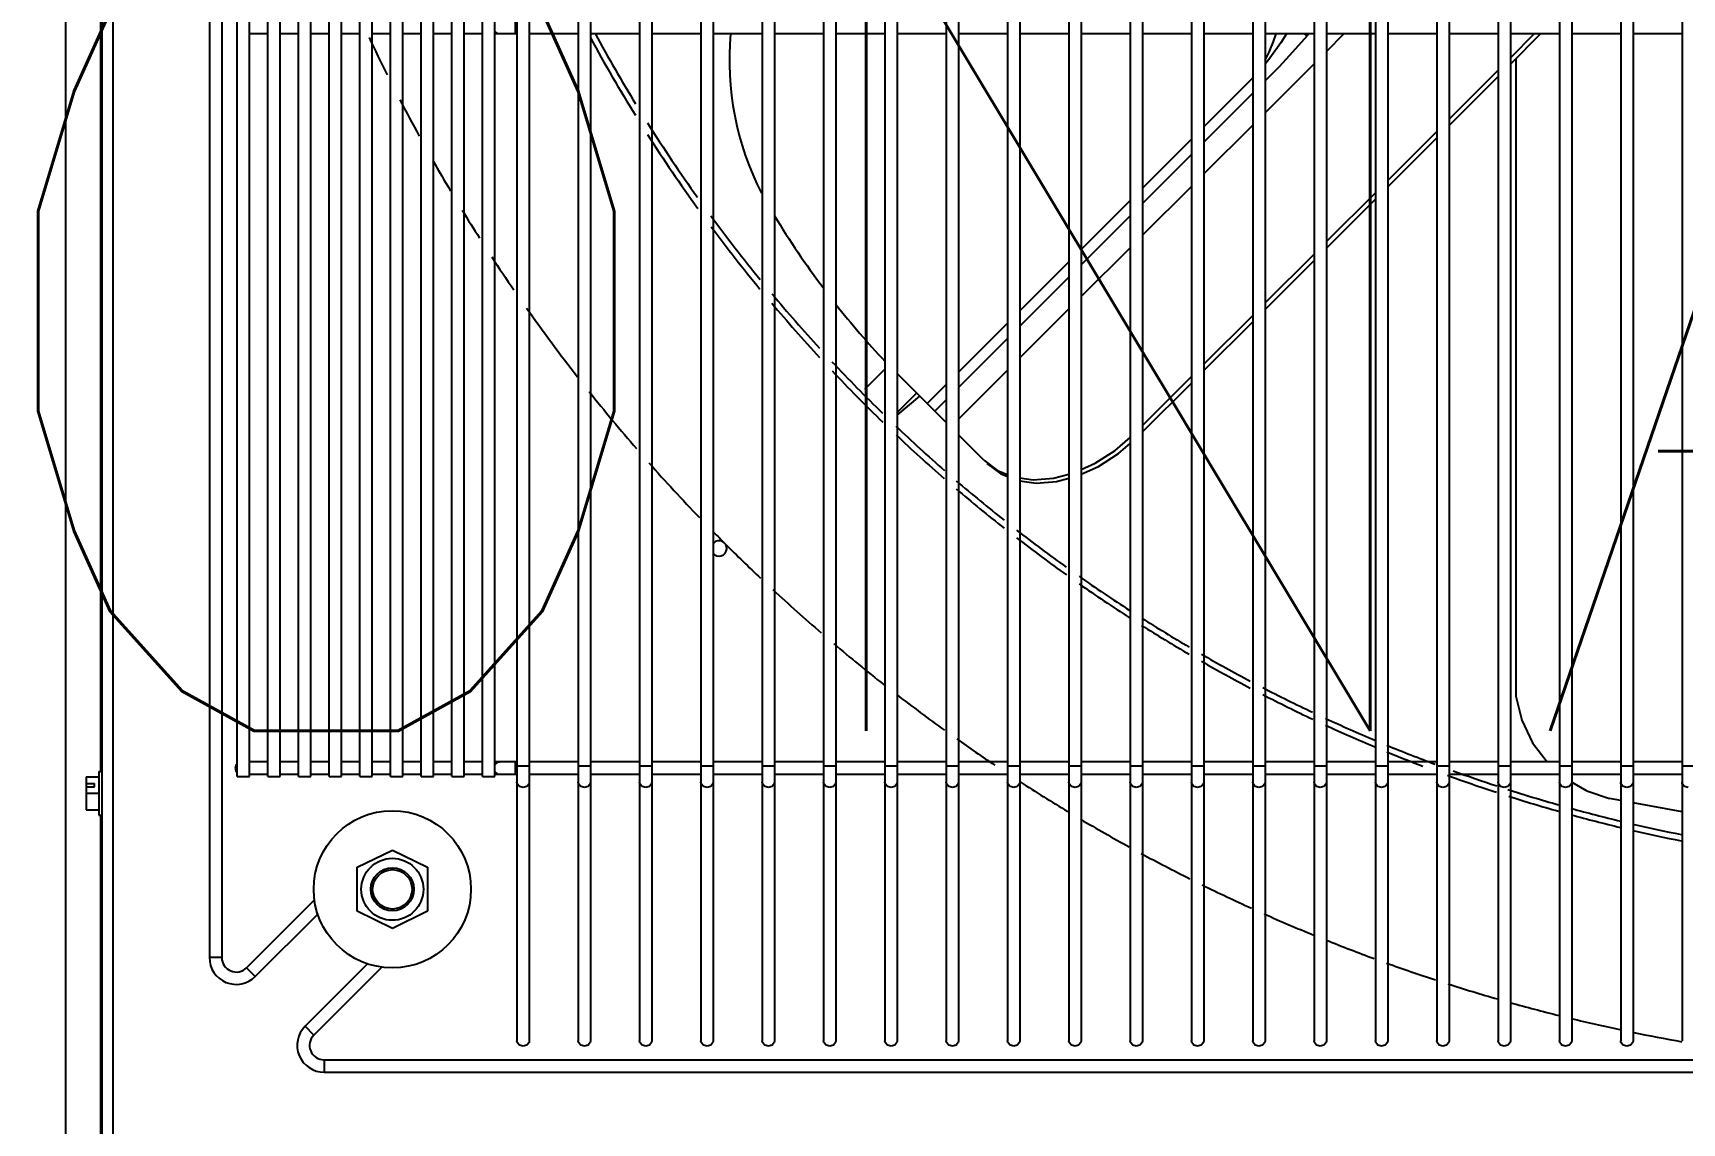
# Model space of a CAD drawing. Header units: metres. Extents: x -367 to 374, y -238 to 224.
# Drawn here: x 240.5619 to 240.9605, y 217.1954 to 217.4589 of the extents above; entities that cross this region are included whole.
import ezdxf
from ezdxf.enums import TextEntityAlignment as Align

# ---------------------------------------------------------------- set-up
doc = ezdxf.new("R2010")
doc.units = ezdxf.units.M
for name, color, linetype in [('ELE-ALIMENTADORES', 160, 'Continuous'), ('LA_BAU_BASES GERAIS_R00$0$ARQ-XREF-ATT', 8, 'Continuous'), ('LA_BAU_BASES GERAIS_R00$0$BASE', 253, 'Continuous'), ('LA_BAU_BASES GERAIS_R00$0$dutos', 31, 'Continuous')]:
    doc.layers.add(name, color=color, linetype=linetype)
doc.styles.add('LA_BAU_BASES GERAIS_R00$0$R60-125-RS', font='romans.shx', dxfattribs={"height": 0.19})
doc.styles.add('LA_BAU_BASES GERAIS_R00$0$R80-100-RS', font='romans.shx', dxfattribs={"height": 0.203})

# ---------------------------------------------------------------- blocks, each defined once
blk = doc.blocks.new('LA_BAU_BASES GERAIS_R00$0$A$C5BA41825')
at = {"layer": 'LA_BAU_BASES GERAIS_R00$0$dutos', "color": 251}
for p, q in [((-26.16880838038226, 40.29707436454305), (-26.16880838038226, 38.107074364543)), ((-26.18013655497571, 38.10962436454304), (-26.18013655497571, 40.29452436454301)), ((-26.17135838038226, 38.10962436454304), (-26.17135838038226, 40.29452436454301)), ((-26.07111968589244, 40.12119266126558), (-26.07111968589244, 39.27525855573538)), ((-26.06811968589244, 40.12119266126558), (-26.06811968589244, 39.27525855573538)), ((-26.05629968589244, 40.12119266126558), (-26.05629968589244, 39.27525855573538)), ((-26.05329968589244, 40.12119266126558), (-26.05329968589244, 39.27525855573538)), ((-26.04147968589244, 40.12119266126558), (-26.04147968589244, 39.27525855573538)), ((-26.03847968589244, 40.12119266126558), (-26.03847968589244, 39.27525855573538)), ((-26.02665968589244, 40.12119266126558), (-26.02665968589244, 39.27525855573538)), ((-26.02365968589244, 40.12119266126558), (-26.02365968589244, 39.27525855573538)), ((-26.01183968589244, 40.12119266126558), (-26.01183968589244, 39.27525855573538)), ((-26.00883968589244, 40.12119266126558), (-26.00883968589244, 39.27525855573538)), ((-25.99701968589245, 40.12119266126558), (-25.99701968589245, 39.27525855573538)), ((-25.99401968589245, 40.12119266126558), (-25.99401968589245, 39.27525855573538)), ((-25.98219968589245, 40.12119266126558), (-25.98219968589245, 39.27525855573538)), ((-25.97919968589245, 40.12119266126558), (-25.97919968589245, 39.27525855573538)), ((-25.96737968589245, 40.12119266126558), (-25.96737968589245, 39.27525855573538)), ((-25.96437968589245, 40.12119266126558), (-25.96437968589245, 39.27525855573538)), ((-25.95255968589245, 40.12119266126558), (-25.95255968589245, 39.27525855573538)), ((-25.94955968589245, 40.12119266126558), (-25.94955968589245, 39.27525855573538)), ((-25.93773968589245, 40.12119266126558), (-25.93773968589245, 39.27525855573538)), ((-25.93473968589245, 40.12119266126558), (-25.93473968589245, 39.27525855573538)), ((-25.92291968589245, 40.12119266126558), (-25.92291968589245, 39.27525855573538)), ((-25.91991968589245, 40.12119266126558), (-25.91991968589245, 39.27525855573538)), ((-25.90809968589245, 40.12119266126558), (-25.90809968589245, 39.27525855573538)), ((-25.90509968589244, 40.12119266126558), (-25.90509968589244, 39.27525855573538)), ((-25.89327968589244, 40.12119266126558), (-25.89327968589244, 39.27525855573538)), ((-25.89027968589244, 40.12119266126558), (-25.89027968589244, 39.27525855573538)), ((-25.87845968589244, 40.12119266126558), (-25.87845968589244, 39.27525855573538)), ((-25.87545968589244, 40.12119266126558), (-25.87545968589244, 39.27525855573538)), ((-25.86363968589244, 40.12119266126558), (-25.86363968589244, 39.27525855573538)), ((-25.86063968589244, 40.12119266126558), (-25.86063968589244, 39.27525855573538)), ((-25.84881968589244, 40.12119266126558), (-25.84881968589244, 39.27525855573538)), ((-25.84581968589244, 40.12119266126558), (-25.84581968589244, 39.27525855573538)), ((-25.83399968589244, 40.12119266126558), (-25.83399968589244, 39.27525855573538)), ((-25.83099968589244, 40.12119266126558), (-25.83099968589244, 39.27525855573538)), ((-25.81917968589244, 40.12119266126558), (-25.81917968589244, 39.27525855573538)), ((-25.81617968589244, 40.12119266126558), (-25.81617968589244, 39.27525855573538)), ((-25.80435968589244, 40.12119266126558), (-25.80435968589244, 39.27525855573538)), ((-25.80135968589244, 40.12119266126558), (-25.80135968589244, 39.27525855573538)), ((-25.78953968589244, 40.12119266126558), (-25.78953968589244, 39.27525855573538)), ((-26.1454396858928, 40.10296685413687), (-26.1454396858928, 39.29536887348809)), ((-26.1424396858928, 40.10296685413687), (-26.1424396858928, 39.29536887348809)), ((-26.13871487642044, 39.33915567005283), (-26.13871487642044, 40.05915567005286)), ((-26.13571487642044, 39.33915567005283), (-26.13571487642044, 40.05915567005286)), ((-26.13130487642044, 39.33915567005283), (-26.13130487642044, 40.05915567005286)), ((-26.12830487642044, 39.33915567005283), (-26.12830487642044, 40.05915567005286)), ((-26.12389487642044, 39.33915567005283), (-26.12389487642044, 40.05915567005286)), ((-26.12089487642044, 39.33915567005283), (-26.12089487642044, 40.05915567005286)), ((-26.11648487642044, 39.33915567005283), (-26.11648487642044, 40.05915567005286)), ((-26.11348487642044, 39.33915567005283), (-26.11348487642044, 40.05915567005286)), ((-26.10907487642044, 39.33915567005283), (-26.10907487642044, 40.05915567005286)), ((-26.10607487642044, 39.33915567005283), (-26.10607487642044, 40.05915567005286)), ((-26.10166487642044, 39.33915567005283), (-26.10166487642044, 40.05915567005286)), ((-26.09866487642044, 39.33915567005283), (-26.09866487642044, 40.05915567005286)), ((-26.09425487642044, 39.33915567005283), (-26.09425487642044, 40.05915567005286)), ((-26.09125487642044, 39.33915567005283), (-26.09125487642044, 40.05915567005286)), ((-26.08684487642044, 39.33915567005283), (-26.08684487642044, 40.05915567005286)), ((-26.08384487642044, 39.33915567005283), (-26.08384487642044, 40.05915567005286)), ((-26.07943487642044, 39.33915567005283), (-26.07943487642044, 40.05915567005286)), ((-26.07643487642044, 39.33915567005283), (-26.07643487642044, 40.05915567005286)), ((-26.17165127360153, 39.34032436454345), (-26.17165127360153, 40.02524436454303)), ((-26.07143968589208, 39.51865567005325), (-26.07143968589208, 39.52165567005318)), ((-26.13130487642044, 39.51865567005325), (-26.13571487642044, 39.51865567005325)), ((-26.12389487642044, 39.51865567005325), (-26.12830487642044, 39.51865567005325)), ((-26.11648487642044, 39.51865567005325), (-26.12089487642044, 39.51865567005325)), ((-26.10907487642044, 39.51865567005325), (-26.11348487642044, 39.51865567005325)), ((-26.10166487642044, 39.51865567005325), (-26.10607487642044, 39.51865567005325)), ((-26.09425487642044, 39.51865567005325), (-26.09866487642044, 39.51865567005325)), ((-26.08684487642044, 39.51865567005325), (-26.09125487642044, 39.51865567005325)), ((-26.07943487642044, 39.51865567005325), (-26.08384487642044, 39.51865567005325)), ((-26.07111968589244, 39.51865567005325), (-26.07643487642044, 39.51865567005325)), ((-26.05629968589244, 39.51865567005325), (-26.06811968589244, 39.51865567005325)), ((-26.04147968589244, 39.51865567005325), (-26.05329968589244, 39.51865567005325)), ((-26.02665968589244, 39.51865567005325), (-26.03847968589244, 39.51865567005325)), ((-26.01183968589244, 39.51865567005325), (-26.02365968589244, 39.51865567005325)), ((-25.99701968589245, 39.51865567005325), (-26.00883968589244, 39.51865567005325)), ((-25.98219968589245, 39.51865567005325), (-25.99401968589245, 39.51865567005325)), ((-25.96737968589245, 39.51865567005325), (-25.97919968589245, 39.51865567005325)), ((-25.95255968589245, 39.51865567005325), (-25.96437968589245, 39.51865567005325)), ((-25.93773968589245, 39.51865567005325), (-25.94955968589245, 39.51865567005325)), ((-25.92291968589245, 39.51865567005325), (-25.93473968589245, 39.51865567005325)), ((-25.90809968589245, 39.51865567005325), (-25.91991968589245, 39.51865567005325)), ((-25.89327968589244, 39.51865567005325), (-25.90509968589244, 39.51865567005325)), ((-25.87845968589244, 39.51865567005325), (-25.89027968589244, 39.51865567005325)), ((-25.88015727929753, 39.51820251389938), (-25.88079704773717, 39.51865567005325)), ((-25.87984820002335, 39.51865567005325), (-25.88015727929753, 39.51820251389938)), ((-25.87970412314372, 39.51865567005325), (-25.88015727929753, 39.51820251389938)), ((-25.87125412314408, 39.51865567005325), (-25.87545968589244, 39.51445010730379)), ((-25.86363968589244, 39.51865567005325), (-25.87545968589244, 39.51865567005325)), ((-25.84881968589244, 39.51865567005325), (-25.86063968589244, 39.51865567005325)), ((-25.83399968589244, 39.51865567005325), (-25.84581968589244, 39.51865567005325)), ((-25.82525412314371, 39.51865567005325), (-25.83099968589244, 39.51291010730449)), ((-25.82370412314408, 39.51865567005325), (-25.83099968589244, 39.51136010730374)), ((-25.81917968589244, 39.51865567005325), (-25.83099968589244, 39.51865567005325)), ((-25.80435968589244, 39.51865567005325), (-25.81617968589244, 39.51865567005325)), ((-25.78953968589244, 39.51865567005325), (-25.80135968589244, 39.51865567005325)), ((-25.87845968589244, 39.51145010730374), (-25.89027968589244, 39.4996301073038)), ((-25.82973154461789, 39.5126282485794), (-25.82973154461789, 39.35860063319069)), ((-25.89327968589244, 39.50802602690237), (-25.90509968589244, 39.49620603068342)), ((-25.88995326668699, 39.50763771302229), (-25.89027968589244, 39.50796413829539)), ((-25.88995326668699, 39.50763771302229), (-25.89027968589244, 39.50731129389328)), ((-25.83399968589244, 39.50991010730445), (-25.84581968589244, 39.49809010730451)), ((-25.83399968589244, 39.50836010730382), (-25.84581968589244, 39.49654010730376)), ((-25.89327968589244, 39.50431129459355), (-25.90509968589244, 39.49249129735244)), ((-25.89327968589244, 39.49663010730376), (-25.90509968589244, 39.48481010730382)), ((-25.84881968589244, 39.49509010730446), (-25.86063968589244, 39.48327010730452)), ((-25.90809968589245, 39.49320603164233), (-25.91991968589245, 39.48138603542338)), ((-25.84881968589244, 39.49354010730372), (-25.86063968589244, 39.48172010730377)), ((-25.90809968589245, 39.48949129805283), (-25.91991968589245, 39.47767130081172)), ((-25.90809968589245, 39.48181010730377), (-25.91991968589245, 39.46999010730383)), ((-25.86363968589244, 39.48027010730448), (-25.87545968589244, 39.46845010730453)), ((-25.92291968589245, 39.47838603638343), (-25.93473968589245, 39.46656604016448)), ((-25.86363968589244, 39.47872010730373), (-25.87545968589244, 39.46690010730379)), ((-25.92291968589245, 39.4746713015121), (-25.93473968589245, 39.462851304271)), ((-25.92291968589245, 39.46699010730379), (-25.93473968589245, 39.45517010730373)), ((-25.93773968589245, 39.46356604112339), (-25.94955968589245, 39.45174604490455)), ((-25.87845968589244, 39.46545010730449), (-25.89027968589244, 39.45363010730455)), ((-25.87845968589244, 39.46390010730374), (-25.89027968589244, 39.4520801073038)), ((-25.93773968589245, 39.45985130497138), (-25.94955968589245, 39.44803130773028)), ((-25.93773968589245, 39.4521701073038), (-25.94955968589245, 39.44035010730374)), ((-25.95255968589245, 39.44874604586448), (-25.96437968589245, 39.43692604964554)), ((-25.89327968589244, 39.45063010730451), (-25.90509968589244, 39.43881010730445)), ((-25.89327968589244, 39.44908010730376), (-25.90509968589244, 39.43726010730381)), ((-25.95255968589245, 39.44503130843066), (-25.96437968589245, 39.43321131119069)), ((-25.9870657504339, 39.43275979760233), (-25.98219968589245, 39.43762586214382)), ((-25.97919968589245, 39.43653975722339), (-25.97198283331935, 39.42932290465035)), ((-25.95255968589245, 39.43735010730381), (-25.96437968589245, 39.42553010730376)), ((-25.90809968589245, 39.43581010730452), (-25.91991968589245, 39.42399010730446)), ((-25.97919968589245, 39.42715547796161), (-25.97450754626153, 39.43184761759255)), ((-25.96737968589245, 39.43392605060455), (-25.97198283331935, 39.42932290465035)), ((-25.90809968589245, 39.43426010730377), (-25.91991968589245, 39.42244010730383)), ((-25.97919968589245, 39.42651175379285), (-25.97373306196663, 39.43107313329756)), ((-25.97198283331935, 39.42932290465035), (-25.96737968589245, 39.42471975722344)), ((-25.96737968589245, 39.43021131189107), (-25.9701254635459, 39.42746553487791)), ((-25.95828486093244, 39.41562493226445), (-25.96437968589245, 39.4217197572234)), ((-26.17214838038262, 39.34032436454345), (-26.17135838038226, 39.34032436454345)), ((-26.17214838038262, 39.34032430302818), (-26.17214838038262, 39.32982442605874)), ((-26.13888774411353, 39.34027399217393), (-26.13913583831535, 39.34115567005244)), ((-26.13871487642044, 39.3401289667172), (-26.13888774411353, 39.34027399217393)), ((-26.13130487642044, 39.33965567005248), (-26.13571905711353, 39.33965567005248)), ((-26.13130487642044, 39.34265567005252), (-26.13571487642044, 39.34265567005252)), ((-26.12389487642044, 39.33965567005248), (-26.12830905711353, 39.33965567005248)), ((-26.12389487642044, 39.34265567005252), (-26.12830487642044, 39.34265567005252)), ((-26.11648487642044, 39.33965567005248), (-26.12089905711353, 39.33965567005248)), ((-26.11648487642044, 39.34265567005252), (-26.12089487642044, 39.34265567005252)), ((-26.10907487642044, 39.33965567005248), (-26.11348905711353, 39.33965567005248)), ((-26.10907487642044, 39.34265567005252), (-26.11348487642044, 39.34265567005252)), ((-26.10166487642044, 39.33965567005248), (-26.10607905711353, 39.33965567005248)), ((-26.10166487642044, 39.34265567005252), (-26.10607487642044, 39.34265567005252)), ((-26.09425487642044, 39.33965567005248), (-26.09866905711353, 39.33965567005248)), ((-26.09425487642044, 39.34265567005252), (-26.09866487642044, 39.34265567005252)), ((-26.08684487642044, 39.33965567005248), (-26.09125905711353, 39.33965567005248)), ((-26.08684487642044, 39.34265567005252), (-26.09125487642044, 39.34265567005252)), ((-26.07943487642044, 39.33965567005248), (-26.08384905711353, 39.33965567005248)), ((-26.07943487642044, 39.34265567005252), (-26.08384487642044, 39.34265567005252)), ((-26.07111968589244, 39.33965567005248), (-26.07643905711463, 39.33965567005248)), ((-26.07111968589244, 39.34265567005252), (-26.07643487642044, 39.34265567005252)), ((-26.07573822506044, 39.33972908527801), (-26.07638774411317, 39.34027399217393)), ((-26.07533680020953, 39.33965567005248), (-26.07573822506044, 39.33972908527801)), ((-26.07143968589208, 39.33965567005248), (-26.07143968589208, 39.34265567005252)), ((-26.06811968589244, 39.34165567005323), (-26.07111968589244, 39.34165567005323)), ((-26.05629968589244, 39.34265567005252), (-26.06811968589244, 39.34265567005252)), ((-26.05629968589244, 39.33965567005248), (-26.06811968589244, 39.33965567005248)), ((-26.05329968589244, 39.34165567005323), (-26.05629968589244, 39.34165567005323)), ((-26.04147968589244, 39.34265567005252), (-26.05329968589244, 39.34265567005252)), ((-26.04147968589244, 39.33965567005248), (-26.05329968589244, 39.33965567005248)), ((-26.03847968589244, 39.34165567005323), (-26.04147968589244, 39.34165567005323)), ((-26.02665968589244, 39.34265567005252), (-26.03847968589244, 39.34265567005252)), ((-26.02665968589244, 39.33965567005248), (-26.03847968589244, 39.33965567005248)), ((-26.02365968589244, 39.34165567005323), (-26.02665968589244, 39.34165567005323)), ((-26.01183968589244, 39.34265567005252), (-26.02365968589244, 39.34265567005252)), ((-26.01183968589244, 39.33965567005248), (-26.02365968589244, 39.33965567005248)), ((-26.00883968589244, 39.34165567005323), (-26.01183968589244, 39.34165567005323)), ((-25.99701968589245, 39.34265567005252), (-26.00883968589244, 39.34265567005252)), ((-25.99701968589245, 39.33965567005248), (-26.00883968589244, 39.33965567005248)), ((-25.99401968589245, 39.34165567005323), (-25.99701968589245, 39.34165567005323)), ((-25.98219968589245, 39.34265567005252), (-25.99401968589245, 39.34265567005252)), ((-25.98219968589245, 39.33965567005248), (-25.99401968589245, 39.33965567005248)), ((-25.97919968589245, 39.34165567005323), (-25.98219968589245, 39.34165567005323)), ((-25.96737968589245, 39.34265567005252), (-25.97919968589245, 39.34265567005252)), ((-25.96737968589245, 39.33965567005248), (-25.97919968589245, 39.33965567005248)), ((-25.96437968589245, 39.34165567005323), (-25.96737968589245, 39.34165567005323)), ((-25.95255968589245, 39.34265567005252), (-25.96437968589245, 39.34265567005252)), ((-25.95255968589245, 39.33965567005248), (-25.96437968589245, 39.33965567005248)), ((-25.94955968589245, 39.34165567005323), (-25.95255968589245, 39.34165567005323)), ((-25.93773968589245, 39.34265567005252), (-25.94955968589245, 39.34265567005252)), ((-25.93773968589245, 39.33965567005248), (-25.94955968589245, 39.33965567005248)), ((-25.93473968589245, 39.34165567005323), (-25.93773968589245, 39.34165567005323)), ((-25.92291968589245, 39.34265567005252), (-25.93473968589245, 39.34265567005252)), ((-25.92291968589245, 39.33965567005248), (-25.93473968589245, 39.33965567005248)), ((-25.91991968589245, 39.34165567005323), (-25.92291968589245, 39.34165567005323)), ((-25.90809968589245, 39.34265567005252), (-25.91991968589245, 39.34265567005252)), ((-25.90809968589245, 39.33965567005248), (-25.91991968589245, 39.33965567005248)), ((-25.90509968589244, 39.34165567005323), (-25.90809968589245, 39.34165567005323)), ((-25.89327968589244, 39.34265567005252), (-25.90509968589244, 39.34265567005252)), ((-25.89327968589244, 39.33965567005248), (-25.90509968589244, 39.33965567005248)), ((-25.89027968589244, 39.34165567005323), (-25.89327968589244, 39.34165567005323)), ((-25.87845968589244, 39.34265567005252), (-25.89027968589244, 39.34265567005252)), ((-25.87845968589244, 39.33965567005248), (-25.89027968589244, 39.33965567005248)), ((-25.87545968589244, 39.34165567005323), (-25.87845968589244, 39.34165567005323)), ((-25.86363968589244, 39.34265567005252), (-25.87545968589244, 39.34265567005252)), ((-25.86363968589244, 39.33965567005248), (-25.87545968589244, 39.33965567005248)), ((-25.86063968589244, 39.34165567005323), (-25.86363968589244, 39.34165567005323)), ((-25.84881968589244, 39.34265567005252), (-25.86063968589244, 39.34265567005252)), ((-25.84881968589244, 39.33965567005248), (-25.86063968589244, 39.33965567005248)), ((-25.84581968589244, 39.34165567005323), (-25.84881968589244, 39.34165567005323)), ((-25.83399968589244, 39.34265567005252), (-25.84581968589244, 39.34265567005252)), ((-25.83399968589244, 39.33965567005248), (-25.84581968589244, 39.33965567005248)), ((-25.83099968589244, 39.34165567005323), (-25.83399968589244, 39.34165567005323)), ((-25.81917968589244, 39.34265567005252), (-25.83099968589244, 39.34265567005252)), ((-25.81917968589244, 39.33965567005248), (-25.83099968589244, 39.33965567005248)), ((-25.81617968589244, 39.34165567005323), (-25.81917968589244, 39.34165567005323)), ((-25.80435968589244, 39.34265567005252), (-25.81617968589244, 39.34265567005252)), ((-25.80435968589244, 39.33965567005248), (-25.81617968589244, 39.33965567005248)), ((-25.80135968589244, 39.34165567005323), (-25.80435968589244, 39.34165567005323)), ((-25.78953968589244, 39.34265567005252), (-25.80135968589244, 39.34265567005252)), ((-25.78953968589244, 39.33965567005248), (-25.80135968589244, 39.33965567005248)), ((-25.78653968589244, 39.34165567005323), (-25.78953968589244, 39.34165567005323)), ((-26.17519838038226, 39.33903436454341), (-26.17519838038226, 39.3350743645434)), ((-26.17519838038226, 39.33903436454341), (-26.17214838038262, 39.33903436454341)), ((-26.17519838038226, 39.33748737724522), (-26.17319838038262, 39.33748737724522)), ((-26.17519838038226, 39.33662135184159), (-26.17319838038262, 39.33662135184159)), ((-26.17319838038262, 39.33662135184159), (-26.17319838038262, 39.33748737724522)), ((-26.13871069572735, 39.33915567005283), (-26.13571905711353, 39.33915567005283)), ((-26.13130069572735, 39.33915567005283), (-26.12830905711353, 39.33915567005283)), ((-26.12389069572735, 39.33915567005283), (-26.12089905711353, 39.33915567005283)), ((-26.11648069572735, 39.33915567005283), (-26.11348905711353, 39.33915567005283)), ((-26.10907069572735, 39.33915567005283), (-26.10607905711353, 39.33915567005283)), ((-26.10166069572735, 39.33915567005283), (-26.09866905711353, 39.33915567005283)), ((-26.09425069572735, 39.33915567005283), (-26.09125905711353, 39.33915567005283)), ((-26.08684069572735, 39.33915567005283), (-26.08384905711353, 39.33915567005283)), ((-26.07943069572735, 39.33915567005283), (-26.07643905711463, 39.33915567005283)), ((-26.17519838038226, 39.3350743645434), (-26.17519838038226, 39.3311143645434)), ((-26.17519838038226, 39.3350743645434), (-26.17214838038262, 39.3350743645434)), ((-25.80435968589244, 39.33332639895866), (-25.80704944224954, 39.33382066510637)), ((-25.78953968589244, 39.33060309493248), (-25.80135968589244, 39.33277512284019)), ((-26.17519838038226, 39.3311143645434), (-26.17214838038262, 39.3311143645434)), ((-26.17214838038262, 39.32982436454336), (-26.17135838038226, 39.32982436454336)), ((-26.17165127360153, 39.07432436454269), (-26.17165127360153, 39.32982436454336)), ((-26.10972051283171, 39.31719037583616), (-26.10122051283135, 39.32131984311434)), ((-26.10122051283135, 39.32131984311434), (-26.09272051283099, 39.31719037583616)), ((-26.10972051283171, 39.30654931039146), (-26.10972051283171, 39.31719037583616)), ((-26.09272051283099, 39.31719037583616), (-26.09272051283099, 39.30654931039146)), ((-26.13646481215826, 39.29289399975437), (-26.12003149351826, 39.30932731839437)), ((-26.13434349181499, 39.29077267941102), (-26.11923529182408, 39.30588087940191)), ((-26.10122051283135, 39.30241984311431), (-26.10972051283171, 39.30654931039146)), ((-26.09272051283099, 39.30654931039146), (-26.10122051283135, 39.30241984311431)), ((-26.1424396858928, 39.29536887348809), (-26.1454396858928, 39.29536887348809)), ((-26.13646481215826, 39.29289399975437), (-26.13434349181499, 39.29077267941102)), ((-26.10721707937826, 39.29385746128628), (-26.12232267653426, 39.2787518641303)), ((-26.10377187418663, 39.29306002579142), (-26.12020135619099, 39.27663054378706)), ((-26.12020135619099, 39.27663054378706), (-26.12232267653426, 39.2787518641303)), ((-26.11772648245717, 39.27065567005252), (-26.11772648245717, 39.26765567005248)), ((-26.11772648245717, 39.27065567005252), (-25.31013050414481, 39.27065567005252)), ((-26.11772648245717, 39.26765567005248), (-25.31013050414481, 39.26765567005248))]:
    blk.add_line(p, q, dxfattribs=at)
for points in [[(-26.07533680020953, 39.51865567005325), (-26.07573822506044, 39.51872908527866), (-26.07638774411317, 39.5192739921747), (-26.07643487642044, 39.51944149110273)], [(-25.89027968589244, 39.51231232046234), (-25.88934688974081, 39.51423697971109), (-25.88826573911208, 39.51681383267396), (-25.8876047439259, 39.51865567005325)], [(-25.88513162081753, 39.51865567005325), (-25.88647083800699, 39.51650471550374), (-25.88915139334662, 39.51276757041978), (-25.89027968589244, 39.51137908487942)], [(-25.88015727929753, 39.51820251389938), (-25.88365318276662, 39.51423153530448), (-25.8869191760539, 39.51073174275109), (-25.88995326668699, 39.50763771302229)], [(-25.93473968589245, 39.41332341955035), (-25.93133140601208, 39.4148620012096), (-25.92649836898008, 39.41798786580489), (-25.92291968589245, 39.42110053664555)], [(-25.93473968589245, 39.41219856542125), (-25.93055640601171, 39.41408700121031), (-25.92572336897972, 39.41721286580446), (-25.92291968589245, 39.41965145630888)], [(-25.95828486093244, 39.41562493226445), (-25.95495090034662, 39.41310618318926), (-25.95255968589245, 39.41215069437646)], [(-25.95750986093317, 39.41484993226413), (-25.95417590034626, 39.41233118318996), (-25.95255968589245, 39.41168537125577)], [(-25.94955968589245, 39.41130897499465), (-25.94637623803826, 39.41086644816812), (-25.94146505577898, 39.411231533982), (-25.93773968589245, 39.41222090448161)], [(-25.94955968589245, 39.410641706707), (-25.9456012380379, 39.4100914481678), (-25.94069005577972, 39.41045653398157), (-25.93773968589245, 39.41124008273505)], [(-25.82973154461789, 39.35860063319069), (-25.82824260241499, 39.35273862642157), (-25.82564287883208, 39.34730273020955), (-25.82216523407644, 39.34265567005252)], [(-26.13913583831535, 39.34115567005244), (-26.13888774411353, 39.34203734793107), (-26.13871487642044, 39.34218237338882)], [(-26.07643487642044, 39.34186984900305), (-26.07638774411317, 39.34203734793107), (-26.07573822506044, 39.34258225482699), (-26.07533680020953, 39.34265567005252)], [(-26.06961968589244, 39.33645951763037), (-26.07050136377099, 39.33670761183214), (-26.07104627066699, 39.33735713088481), (-26.07111968589244, 39.33775855573572)], [(-26.06811968589244, 39.33775855573572), (-26.0681931011179, 39.33735713088481), (-26.0687380080139, 39.33670761183214), (-26.06961968589244, 39.33645951763037)], [(-26.05479968589244, 39.33645951763037), (-26.05568136377099, 39.33670761183214), (-26.05622627066699, 39.33735713088481), (-26.05629968589244, 39.33775855573572)], [(-26.05329968589244, 39.33775855573572), (-26.0533731011179, 39.33735713088481), (-26.05391800801389, 39.33670761183214), (-26.05479968589244, 39.33645951763037)], [(-26.03997968589244, 39.33645951763037), (-26.04086136377099, 39.33670761183214), (-26.04140627066699, 39.33735713088481), (-26.04147968589244, 39.33775855573572)], [(-26.03847968589244, 39.33775855573572), (-26.0385531011179, 39.33735713088481), (-26.03909800801389, 39.33670761183214), (-26.03997968589244, 39.33645951763037)], [(-26.02515968589244, 39.33645951763037), (-26.02604136377099, 39.33670761183214), (-26.02658627066699, 39.33735713088481), (-26.02665968589244, 39.33775855573572)], [(-26.02365968589244, 39.33775855573572), (-26.0237331011179, 39.33735713088481), (-26.0242780080139, 39.33670761183214), (-26.02515968589244, 39.33645951763037)], [(-26.01033968589244, 39.33645951763037), (-26.01122136377099, 39.33670761183214), (-26.01176627066699, 39.33735713088481), (-26.01183968589244, 39.33775855573572)], [(-26.00883968589244, 39.33775855573572), (-26.0089131011179, 39.33735713088481), (-26.0094580080139, 39.33670761183214), (-26.01033968589244, 39.33645951763037)], [(-25.99551968589244, 39.33645951763037), (-25.99640136377099, 39.33670761183214), (-25.99694627066699, 39.33735713088481), (-25.99701968589245, 39.33775855573572)], [(-25.99401968589245, 39.33775855573572), (-25.9940931011179, 39.33735713088481), (-25.9946380080139, 39.33670761183214), (-25.99551968589244, 39.33645951763037)], [(-25.98069968589244, 39.33645951763037), (-25.98158136377099, 39.33670761183214), (-25.98212627066699, 39.33735713088481), (-25.98219968589245, 39.33775855573572)], [(-25.97919968589245, 39.33775855573572), (-25.9792731011179, 39.33735713088481), (-25.9798180080139, 39.33670761183214), (-25.98069968589244, 39.33645951763037)], [(-25.96587968589244, 39.33645951763037), (-25.96676136377099, 39.33670761183214), (-25.96730627066699, 39.33735713088481), (-25.96737968589245, 39.33775855573572)], [(-25.96437968589245, 39.33775855573572), (-25.9644531011179, 39.33735713088481), (-25.9649980080139, 39.33670761183214), (-25.96587968589244, 39.33645951763037)], [(-25.95105968589244, 39.33645951763037), (-25.95194136377099, 39.33670761183214), (-25.95248627066699, 39.33735713088481), (-25.95255968589245, 39.33775855573572)], [(-25.94955968589245, 39.33775855573572), (-25.9496331011179, 39.33735713088481), (-25.9501780080139, 39.33670761183214), (-25.95105968589244, 39.33645951763037)], [(-25.93623968589244, 39.33645951763037), (-25.93712136377099, 39.33670761183214), (-25.93766627066699, 39.33735713088481), (-25.93773968589245, 39.33775855573572)], [(-25.93473968589245, 39.33775855573572), (-25.9348131011179, 39.33735713088481), (-25.9353580080139, 39.33670761183214), (-25.93623968589244, 39.33645951763037)], [(-25.92141968589244, 39.33645951763037), (-25.92230136377099, 39.33670761183214), (-25.92284627066699, 39.33735713088481), (-25.92291968589245, 39.33775855573572)], [(-25.91991968589245, 39.33775855573572), (-25.9199931011179, 39.33735713088481), (-25.9205380080139, 39.33670761183214), (-25.92141968589244, 39.33645951763037)], [(-25.90659968589244, 39.33645951763037), (-25.90748136377099, 39.33670761183214), (-25.90802627066699, 39.33735713088481), (-25.90809968589245, 39.33775855573572)], [(-25.90509968589244, 39.33775855573572), (-25.9051731011179, 39.33735713088481), (-25.9057180080139, 39.33670761183214), (-25.90659968589244, 39.33645951763037)], [(-25.89177968589244, 39.33645951763037), (-25.89266136377099, 39.33670761183214), (-25.89320627066699, 39.33735713088481), (-25.89327968589244, 39.33775855573572)], [(-25.89027968589244, 39.33775855573572), (-25.8903531011179, 39.33735713088481), (-25.8908980080139, 39.33670761183214), (-25.89177968589244, 39.33645951763037)], [(-25.87695968589244, 39.33645951763037), (-25.87784136377099, 39.33670761183214), (-25.87838627066699, 39.33735713088481), (-25.87845968589244, 39.33775855573572)], [(-25.87545968589244, 39.33775855573572), (-25.8755331011179, 39.33735713088481), (-25.8760780080139, 39.33670761183214), (-25.87695968589244, 39.33645951763037)], [(-25.86213968589244, 39.33645951763037), (-25.86302136377099, 39.33670761183214), (-25.86356627066699, 39.33735713088481), (-25.86363968589244, 39.33775855573572)], [(-25.86063968589244, 39.33775855573572), (-25.8607131011179, 39.33735713088481), (-25.8612580080139, 39.33670761183214), (-25.86213968589244, 39.33645951763037)], [(-25.84731968589244, 39.33645951763037), (-25.84820136377099, 39.33670761183214), (-25.84874627066699, 39.33735713088481), (-25.84881968589244, 39.33775855573572)], [(-25.84581968589244, 39.33775855573572), (-25.84589310111789, 39.33735713088481), (-25.8464380080139, 39.33670761183214), (-25.84731968589244, 39.33645951763037)], [(-25.83249968589244, 39.33645951763037), (-25.83338136377099, 39.33670761183214), (-25.83392627066699, 39.33735713088481), (-25.83399968589244, 39.33775855573572)], [(-25.83099968589244, 39.33775855573572), (-25.83107310111789, 39.33735713088481), (-25.8316180080139, 39.33670761183214), (-25.83249968589244, 39.33645951763037)], [(-25.81767968589244, 39.33645951763037), (-25.81856136377099, 39.33670761183214), (-25.81910627066699, 39.33735713088481), (-25.81917968589244, 39.33775855573572)], [(-25.81617968589244, 39.33775855573572), (-25.8162531011179, 39.33735713088481), (-25.8167980080139, 39.33670761183214), (-25.81767968589244, 39.33645951763037)], [(-25.81618474383571, 39.33774986095909), (-25.81256168887062, 39.33564224973429), (-25.80704944224954, 39.33382066510637)], [(-25.80285968589244, 39.33645951763037), (-25.80374136377099, 39.33670761183214), (-25.80428627066699, 39.33735713088481), (-25.80435968589244, 39.33775855573572)], [(-25.80135968589244, 39.33775855573572), (-25.8014331011179, 39.33735713088481), (-25.8019780080139, 39.33670761183214), (-25.80285968589244, 39.33645951763037)], [(-25.78803968589244, 39.33645951763037), (-25.78892136377099, 39.33670761183214), (-25.78946627066698, 39.33735713088481), (-25.78953968589244, 39.33775855573572)], [(-26.06961968589244, 39.27395951762992), (-26.07050136377099, 39.2742076118318), (-26.07104627066699, 39.27485713088447), (-26.07111438402844, 39.27525855573538)], [(-26.06812498775644, 39.27525855573538), (-26.0681931011179, 39.27485713088447), (-26.0687380080139, 39.2742076118318), (-26.06961968589244, 39.27395951762992)], [(-26.05479968589244, 39.27395951762992), (-26.05568136377099, 39.2742076118318), (-26.05622627066699, 39.27485713088447), (-26.05629438402844, 39.27525855573538)], [(-26.05330498775644, 39.27525855573538), (-26.0533731011179, 39.27485713088447), (-26.05391800801389, 39.2742076118318), (-26.05479968589244, 39.27395951762992)], [(-26.03997968589244, 39.27395951762992), (-26.04086136377099, 39.2742076118318), (-26.04140627066699, 39.27485713088447), (-26.04147438402844, 39.27525855573538)], [(-26.03848498775644, 39.27525855573538), (-26.0385531011179, 39.27485713088447), (-26.03909800801389, 39.2742076118318), (-26.03997968589244, 39.27395951762992)], [(-26.02515968589244, 39.27395951762992), (-26.02604136377099, 39.2742076118318), (-26.02658627066699, 39.27485713088447), (-26.02665438402844, 39.27525855573538)], [(-26.02366498775644, 39.27525855573538), (-26.0237331011179, 39.27485713088447), (-26.0242780080139, 39.2742076118318), (-26.02515968589244, 39.27395951762992)], [(-26.01033968589244, 39.27395951762992), (-26.01122136377099, 39.2742076118318), (-26.01176627066699, 39.27485713088447), (-26.01183438402844, 39.27525855573538)], [(-26.00884498775644, 39.27525855573538), (-26.0089131011179, 39.27485713088447), (-26.0094580080139, 39.2742076118318), (-26.01033968589244, 39.27395951762992)], [(-25.99551968589244, 39.27395951762992), (-25.99640136377099, 39.2742076118318), (-25.99694627066699, 39.27485713088447), (-25.99701438402844, 39.27525855573538)], [(-25.99402498775644, 39.27525855573538), (-25.9940931011179, 39.27485713088447), (-25.9946380080139, 39.2742076118318), (-25.99551968589244, 39.27395951762992)], [(-25.98069968589244, 39.27395951762992), (-25.98158136377099, 39.2742076118318), (-25.98212627066699, 39.27485713088447), (-25.98219438402844, 39.27525855573538)], [(-25.97920498775644, 39.27525855573538), (-25.9792731011179, 39.27485713088447), (-25.9798180080139, 39.2742076118318), (-25.98069968589244, 39.27395951762992)], [(-25.96587968589244, 39.27395951762992), (-25.96676136377099, 39.2742076118318), (-25.96730627066699, 39.27485713088447), (-25.96737438402844, 39.27525855573538)], [(-25.96438498775644, 39.27525855573538), (-25.9644531011179, 39.27485713088447), (-25.9649980080139, 39.2742076118318), (-25.96587968589244, 39.27395951762992)], [(-25.95105968589244, 39.27395951762992), (-25.95194136377099, 39.2742076118318), (-25.95248627066699, 39.27485713088447), (-25.95255438402844, 39.27525855573538)], [(-25.94956498775644, 39.27525855573538), (-25.9496331011179, 39.27485713088447), (-25.9501780080139, 39.2742076118318), (-25.95105968589244, 39.27395951762992)], [(-25.93623968589244, 39.27395951762992), (-25.93712136377099, 39.2742076118318), (-25.93766627066699, 39.27485713088447), (-25.93773438402844, 39.27525855573538)], [(-25.93474498775644, 39.27525855573538), (-25.9348131011179, 39.27485713088447), (-25.9353580080139, 39.2742076118318), (-25.93623968589244, 39.27395951762992)], [(-25.92141968589244, 39.27395951762992), (-25.92230136377099, 39.2742076118318), (-25.92284627066699, 39.27485713088447), (-25.92291438402845, 39.27525855573538)], [(-25.91992498775644, 39.27525855573538), (-25.9199931011179, 39.27485713088447), (-25.9205380080139, 39.2742076118318), (-25.92141968589244, 39.27395951762992)], [(-25.90659968589244, 39.27395951762992), (-25.90748136377099, 39.2742076118318), (-25.90802627066699, 39.27485713088447), (-25.90809438402844, 39.27525855573538)], [(-25.90510498775644, 39.27525855573538), (-25.9051731011179, 39.27485713088447), (-25.9057180080139, 39.2742076118318), (-25.90659968589244, 39.27395951762992)], [(-25.89177968589244, 39.27395951762992), (-25.89266136377099, 39.2742076118318), (-25.89320627066699, 39.27485713088447), (-25.89327438402844, 39.27525855573538)], [(-25.89028498775644, 39.27525855573538), (-25.8903531011179, 39.27485713088447), (-25.8908980080139, 39.2742076118318), (-25.89177968589244, 39.27395951762992)], [(-25.87695968589244, 39.27395951762992), (-25.87784136377099, 39.2742076118318), (-25.87838627066699, 39.27485713088447), (-25.87845438402844, 39.27525855573538)], [(-25.87546498775644, 39.27525855573538), (-25.8755331011179, 39.27485713088447), (-25.8760780080139, 39.2742076118318), (-25.87695968589244, 39.27395951762992)], [(-25.86213968589244, 39.27395951762992), (-25.86302136377099, 39.2742076118318), (-25.86356627066699, 39.27485713088447), (-25.86363438402844, 39.27525855573538)], [(-25.86064498775644, 39.27525855573538), (-25.8607131011179, 39.27485713088447), (-25.8612580080139, 39.2742076118318), (-25.86213968589244, 39.27395951762992)], [(-25.84731968589244, 39.27395951762992), (-25.84820136377099, 39.2742076118318), (-25.84874627066699, 39.27485713088447), (-25.84881438402844, 39.27525855573538)], [(-25.84582498775644, 39.27525855573538), (-25.84589310111789, 39.27485713088447), (-25.8464380080139, 39.2742076118318), (-25.84731968589244, 39.27395951762992)], [(-25.83249968589244, 39.27395951762992), (-25.83338136377099, 39.2742076118318), (-25.83392627066699, 39.27485713088447), (-25.83399438402844, 39.27525855573538)], [(-25.83100498775644, 39.27525855573538), (-25.83107310111789, 39.27485713088447), (-25.8316180080139, 39.2742076118318), (-25.83249968589244, 39.27395951762992)], [(-25.81767968589244, 39.27395951762992), (-25.81856136377099, 39.2742076118318), (-25.81910627066699, 39.27485713088447), (-25.81917438402844, 39.27525855573538)], [(-25.81618498775644, 39.27525855573538), (-25.8162531011179, 39.27485713088447), (-25.8167980080139, 39.2742076118318), (-25.81767968589244, 39.27395951762992)], [(-25.80285968589244, 39.27395951762992), (-25.80374136377099, 39.2742076118318), (-25.80428627066699, 39.27485713088447), (-25.80435438402844, 39.27525855573538)], [(-25.80136498775644, 39.27525855573538), (-25.8014331011179, 39.27485713088447), (-25.8019780080139, 39.2742076118318), (-25.80285968589244, 39.27395951762992)]]:
    blk.add_lwpolyline(points, dxfattribs=at)
for radius in [0.01900000000036363, 0.007499999999999997, 0.005200000000363635, 0.004762499999999999]:
    blk.add_circle((-26.10122051283135, 39.31186984311432), radius, dxfattribs=at)
for centre, radius, start, end in [((-25.71393938038226, 39.70257436454335), 0.4341807889319999, 205.1852872673036, 206.5039879902899), ((-25.71393938038226, 39.70257436454335), 0.3864947102519999, 208.5705148056124, 211.7778879680266), ((-25.71393938038226, 39.70257436454335), 0.3850000000003635, 208.5419388295616, 211.4327847215643), ((-25.94976681030627, 39.51223259319647), 0.07000000000036362, 174.7263894908697, 207.2438959851943), ((-25.71393938038226, 39.70257436454335), 0.4341807889319999, 207.4009851191789, 208.7184136646434), ((-25.71393938038226, 39.70257436454335), 0.3850000000003635, 212.2501111785932, 215.470230614418), ((-25.71393938038226, 39.70257436454335), 0.3864947102519999, 212.5920605367158, 215.7996545789956), ((-25.71393938038226, 39.70257436454335), 0.4341807889319999, 209.6132149109955, 210.7359093333116), ((-25.71393938038226, 39.70257436454335), 0.4341807889319999, 211.4488799940165, 212.4981622271382), ((-25.71393938038226, 39.70257436454335), 0.3850000000003635, 216.2873601430978, 219.1974593152942), ((-25.71393938038226, 39.70257436454335), 0.3864947102519999, 216.6135813493073, 219.4509389117169), ((-25.82562365738372, 39.58604935944925), 0.2144314280116363, 211.2765163045033, 216.8860897571837), ((-25.71393938038226, 39.70257436454335), 0.4341807889319999, 213.2124725895236, 214.4782915343879), ((-25.71393938038226, 39.70257436454335), 0.3850000000003635, 219.8574915055501, 222.4574934789496), ((-25.71393938038226, 39.70257436454335), 0.4341807889319999, 215.1925033619139, 217.9171536827074), ((-25.71393938038226, 39.70257436454335), 0.3864947102519999, 220.1083919320313, 222.6982809301826), ((-25.82562365738372, 39.58604935944925), 0.2144314280116363, 218.2212211714488, 223.102965948898), ((-25.71393938038226, 39.70257436454335), 0.3850000000003635, 223.1173196434002, 225.7171036923288), ((-25.71393938038226, 39.70257436454335), 0.3864947102519999, 223.3555520759066, 225.9453114233371), ((-25.71393938038226, 39.70257436454335), 0.4341807889319999, 218.5167810905748, 220.8810905896459), ((-25.71393938038226, 39.70257436454335), 0.3850000000003635, 226.3770252612603, 228.7488520417835), ((-25.71393938038226, 39.70257436454335), 0.3864947102519999, 226.6026986393187, 228.9338776288837), ((-25.71393938038226, 39.70257436454335), 0.4341807889319999, 221.4819438996138, 223.8542486623163), ((-25.71393938038226, 39.70257436454335), 0.3864947102519999, 229.4980134543683, 231.7207989138537), ((-25.71393938038226, 39.70257436454335), 0.3850000000003635, 229.3151762930987, 231.5465773603364), ((-25.71393938038226, 39.70257436454335), 0.4341807889319999, 224.4579280184329, 224.9557383322423), ((-26.02223793698044, 39.39427580794518), 0.001849999999636363, 216.874640373919, 134.9999999997854), ((-25.71393938038226, 39.70257436454335), 0.4341807889319999, 225.0442616673263, 226.6083238475118), ((-25.71393938038226, 39.70257436454335), 0.3864947102519999, 232.2849922697826, 234.5081193115143), ((-25.71393938038226, 39.70257436454335), 0.3850000000003635, 232.1129558315122, 234.3446867473132), ((-25.71393938038226, 39.70257436454335), 0.3850000000003635, 234.9111784379377, 237.1120573724311), ((-25.71393938038226, 39.70257436454335), 0.4341807889319999, 227.1360154453951, 229.2111762322424), ((-25.71393938038226, 39.70257436454335), 0.3864947102519999, 235.0724285231665, 237.248934064615), ((-25.71393938038226, 39.70257436454335), 0.3864947102519999, 237.7550862136367, 239.7497700359825), ((-25.71393938038226, 39.70257436454335), 0.3850000000003635, 237.6201590245909, 239.6225466190408), ((-25.71393938038226, 39.70257436454335), 0.4341807889319999, 229.737080601405, 231.8073226829098), ((-25.71393938038226, 39.70257436454335), 0.3850000000003635, 240.1308483526246, 242.1336603262025), ((-25.71393938038226, 39.70257436454335), 0.3864947102519999, 240.2561111506694, 242.251179761403), ((-25.71393938038226, 39.70257436454335), 0.3850000000003635, 242.6419773949281, 244.6444858526054), ((-25.71393938038226, 39.70257436454335), 0.4341807889319999, 232.3325205581579, 234.2255179188764), ((-25.71393938038226, 39.70257436454335), 0.3864947102519999, 242.7575272326258, 244.7522611515999), ((-25.71393938038226, 39.70257436454335), 0.3850000000003635, 245.1526335145114, 247.096336127603), ((-25.71393938038226, 39.70257436454335), 0.3864947102519999, 245.2584323735019, 247.1875632236372), ((-25.71393938038226, 39.70257436454335), 0.4341807889319999, 234.7020582665748, 236.1738920095042), ((-25.71393938038226, 39.70257436454335), 0.3864947102519999, 247.6584359686308, 249.0479008077603), ((-25.71393938038226, 39.70257436454335), 0.3850000000003635, 247.5690447699752, 249.4311722065981), ((-25.71393938038226, 39.70257436454335), 0.3850000000003635, 250.1177149277113, 251.7831536177023), ((-25.71393938038226, 39.70257436454335), 0.4341807889319999, 237.1451018625899, 238.9357891962204), ((-25.71393938038226, 39.70257436454335), 0.3864947102519999, 249.9840612177558, 251.8385551126102), ((-25.71393938038226, 39.70257436454335), 0.3850000000003635, 252.2058383471208, 254.0995700499647), ((-25.71393938038226, 39.70257436454335), 0.3864947102519999, 252.3092198601978, 254.1636754751694), ((-25.71393938038226, 39.70257436454335), 0.4341807889319999, 239.4115890131667, 241.192681558459), ((-25.71393938038226, 39.70257436454335), 0.3850000000003635, 254.5720973901485, 256.4074588981149), ((-25.71393938038226, 39.70257436454335), 0.3864947102519999, 254.6343776505616, 256.4602741716335), ((-25.71393938038226, 39.70257436454335), 0.3850000000003635, 256.8605617551362, 258.6457216051311), ((-25.71393938038226, 39.70257436454335), 0.3864947102519999, 256.9116235435296, 258.6898778201463), ((-25.71393938038226, 39.70257436454335), 0.4341807889319999, 241.6342687042486, 243.3760773203135), ((-25.71393938038226, 39.70257436454335), 0.4341807889319999, 243.8183973970612, 245.5605377514651), ((-25.71393938038226, 39.70257436454335), 0.4341807889319999, 246.0022928475839, 247.7273009256815), ((-25.71393938038226, 39.70257436454335), 0.4341807889319999, 248.1449127907309, 249.7930517060089), ((-26.13893968589208, 39.29536887348809), 0.006499999999636361, 180, 314.9999999997854), ((-26.13893968589208, 39.29536887348809), 0.003499999999636363, 180, 314.9999999997854), ((-25.71393938038226, 39.70257436454335), 0.4341807889319999, 250.2118424867625, 251.8624935450005), ((-25.71393938038226, 39.70257436454335), 0.4341807889319999, 252.2813784426603, 253.9302562426441), ((-25.71393938038226, 39.70257436454335), 0.4341807889319999, 254.3481481338729, 255.9586961810449), ((-25.71393938038226, 39.70257436454335), 0.4341807889319999, 256.3624301641033, 257.9550221985967), ((-26.11772648245717, 39.27415567005323), 0.006499999999636361, 134.9999999997854, 270), ((-26.11772648245717, 39.27415567005323), 0.003499999999636363, 134.9999999997854, 270), ((-25.71393938038226, 39.70257436454335), 0.4341807889319999, 258.3595154186769, 259.9695517567376)]:
    blk.add_arc(centre, radius, start, end, dxfattribs=at)
blk = doc.blocks.new('LA_BAU_BASES GERAIS_R00')
at = {"layer": 'LA_BAU_BASES GERAIS_R00$0$ARQ-XREF-ATT'}
blk.add_blockref('LA_BAU_BASES GERAIS_R00$0$A$C5BA41825', (266.75, 177.9399999999999), dxfattribs=at)
at = {"layer": 'LA_BAU_BASES GERAIS_R00$0$BASE', "insert": (239.4669767338206, 218.1699473610048), "char_height": 0.203, "width": 4.404628274168999, "attachment_point": 1, "style": 'LA_BAU_BASES GERAIS_R00$0$R80-100-RS'}
blk.add_mtext('PÁTIO DESCOBERTO\\PCASA DE MÁQUINAS DE AR CONDICIONADO', dxfattribs=at)
at = {"layer": 'LA_BAU_BASES GERAIS_R00$0$BASE', "style": 'LA_BAU_BASES GERAIS_R00$0$R60-125-RS'}
for p in [(242.7815727361595, 218.919159373358), (358.6365727361596, 192.964159373358)]:
    blk.add_attdef('S', text='', height=0.19, rotation=90, dxfattribs=at).set_placement(p, align=Align.MIDDLE_CENTER)
at = {"layer": 'LA_BAU_BASES GERAIS_R00$0$BASE', "style": 'LA_BAU_BASES GERAIS_R00$0$R80-100-RS'}
blk.add_attdef('ACESSO', text='', height=0.203, dxfattribs=at).set_placement((365.922255870473, 191.9868442639211), align=Align.TOP_CENTER)
at = {"layer": 'LA_BAU_BASES GERAIS_R00$0$BASE', "style": 'LA_BAU_BASES GERAIS_R00$0$R60-125-RS'}
blk.add_attdef('S', text='', height=0.19, dxfattribs=at).set_placement((266.114159373358, 180.9134272638404), align=Align.MIDDLE_CENTER)

msp = doc.modelspace()

# ---------------------------------------------------------------- block references
at = {"layer": 'ELE-ALIMENTADORES', "color": 2}
msp.add_blockref('LA_BAU_BASES GERAIS_R00', (0, 0), dxfattribs=at)

doc.saveas('drawing.dxf')
